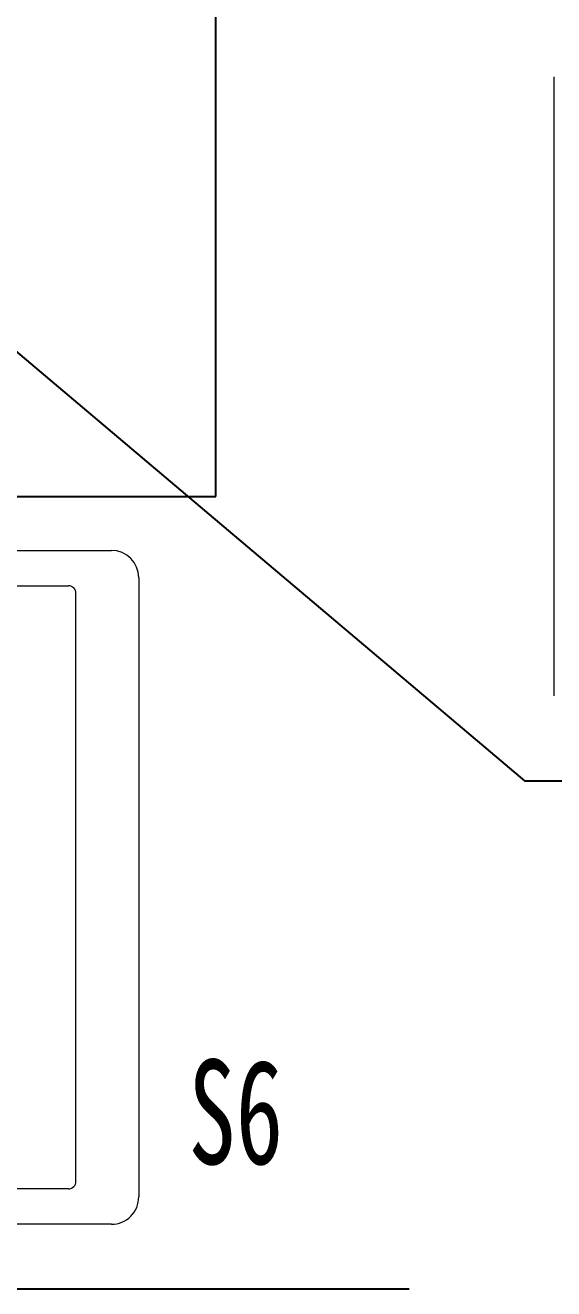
# Model space of a CAD drawing. Header units: millimetres. Extents: x 130143 to 328923, y 19139 to 134795.
# Drawn here: x 229540 to 230552, y 61590 to 64008 of the extents above; entities that cross this region are included whole.
import ezdxf

# ---------------------------------------------------------------- set-up
doc = ezdxf.new("R2010")
doc.units = ezdxf.units.MM
doc.header["$LTSCALE"] = 10
doc.layers.add('WALL【墙体】', color=7, linetype='Continuous')
doc.layers.add('新建墙体图', color=255, linetype='Continuous')
doc.layers.add('邦威智能化', color=7, linetype='Continuous', lineweight=18)
doc.styles.add('标准', font='', dxfattribs={"width": 0.667})
doc.styles.get('标准').set_extended_font_data('仿宋_gb2312')

msp = doc.modelspace()

# ---------------------------------------------------------------- linework, layer by layer
at = {"layer": 'WALL【墙体】'}
for p, q in [((229905.23118, 63106.46403), (229905.23118, 66361.53145)), ((219030.23118, 63106.46403), (229905.23118, 63106.46403))]:
    msp.add_line(p, q, dxfattribs=at)
at = {"layer": '新建墙体图'}
for p, q in [((226340.23087, 66070.38849), (230496.1812, 62562.2839)), ((230496.1812, 62562.2839), (232317.51872, 62562.2839)), ((223257.53445, 61589.8472), (230275.38139, 61589.8472))]:
    msp.add_line(p, q, dxfattribs=at)
at = {"layer": '邦威智能化'}
msp.add_line((230552.28775, 63909.82013), (230552.28775, 62724.82013), dxfattribs=at)
at = {"layer": '邦威智能化', "color": 0}
for p, q in [((228415.05929, 63003.19238), (229705.05929, 63003.19238)), ((229757.55929, 62950.69238), (229757.55929, 61765.69238)), ((228497.18429, 62935.31738), (229622.93429, 62935.31738)), ((229637.18429, 61795.3174), (229637.18429, 62921.06738)), ((229622.93429, 61781.06738), (228497.18429, 61781.06738)), ((229705.05929, 61713.19238), (228415.05929, 61713.19238))]:
    msp.add_line(p, q, dxfattribs=at)
for centre, radius, start, end in [((229705.05929, 62950.69238), 52.5, 0, 90), ((229622.93429, 62921.06738), 14.25, 0, 90), ((229622.93429, 61795.31738), 14.25, 270, 0.00007727), ((229705.05929, 61765.69238), 52.5, 269.99999999, 0)]:
    msp.add_arc(centre, radius, start, end, dxfattribs=at)

# ---------------------------------------------------------------- texts
at = {"layer": '邦威智能化', "linetype": 'Continuous', "lineweight": 0, "insert": (230034.00048, 62028.36757), "char_height": 200, "width": 850.3032625, "attachment_point": 3, "style": '标准'}
msp.add_mtext('{\\fSimHei|b0|i0|c134|p49;S6}', dxfattribs=at)

doc.saveas('drawing.dxf')
